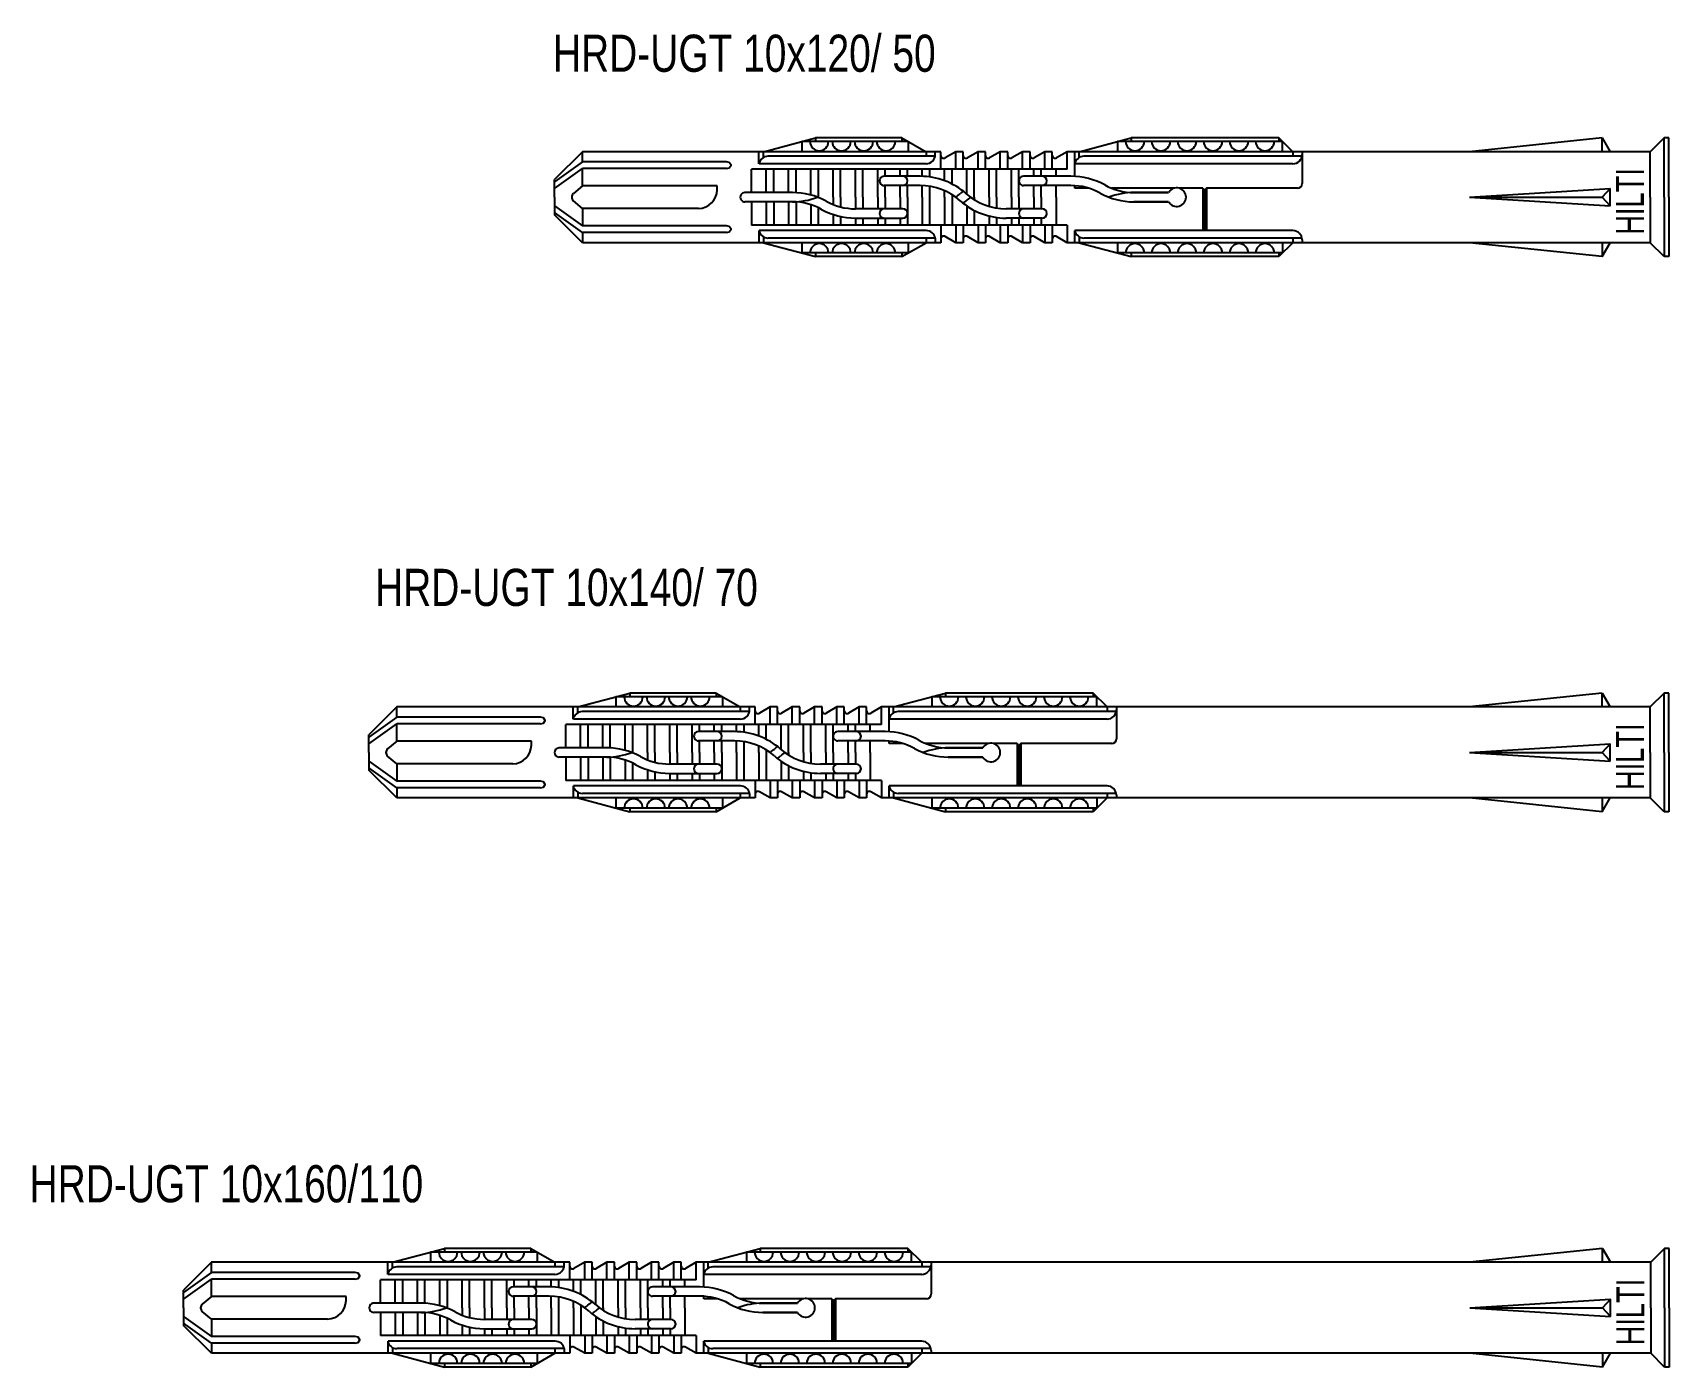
# Model space of a CAD drawing. Header units: millimetres. Extents: x 296 to 4896, y 152 to 3333.
# Drawn here: x 4115.9 to 4292.1, y 2772.6 to 2916.3 of the extents above; entities that cross this region are included whole.
import ezdxf

# ---------------------------------------------------------------- set-up
doc = ezdxf.new("R2010")
doc.units = ezdxf.units.MM
doc.layers.add('2', color=3, linetype='Continuous')
doc.layers.add('3', color=4, linetype='Continuous')
doc.styles.get("Standard").update_dxf_attribs({"font": 'arial.ttf'})

# ---------------------------------------------------------------- blocks, each defined once
blk = doc.blocks.new('HRD-UGT 10x120-50')
at = {"layer": '2'}
for p, q in [((-97.5, 4.9), (-91.9, 6.4)), ((-93.39, 6), (-93.39, 4.9)), ((-93.39, 6), (-93.39, 4.9)), ((-81.91, 6), (-93.39, 6)), ((-91.9, 6.4), (-91.9, 6)), ((-82.6, 6.4), (-91.9, 6.4)), ((-82.6, 6.4), (-80, 4.9)), ((-82.6, 6.4), (-82.6, 6)), ((-81.91, 6), (-81.91, 4.9)), ((-63.5, 4.9), (-57.9, 6.4)), ((-59.39, 6), (-59.39, 4.9)), ((-41.6, 6), (-59.39, 6)), ((-57.9, 6.4), (-57.9, 6)), ((-42, 6.4), (-57.9, 6.4)), ((-40.5, 4.9), (-42, 6.4)), ((-42, 6.4), (-42, 6)), ((-41.6, 4.9), (-41.6, 6)), ((-0.5, 6.4), (-2, 4.9)), ((-0.5, 0), (-0.5, 6.4)), ((0, 6.4), (-0.5, 6.4)), ((0, 0), (0, 6.4)), ((0, 0), (0, 6.4)), ((-117, 4.9), (-120, 1.9)), ((-117, 3.8), (-120, 1.65)), ((-117, 3.8), (-117, 4.9)), ((-78.4, 4.9), (-117, 4.9)), ((-101.5, 3.8), (-117, 3.8)), ((-98, 3.6), (-98, 4.9)), ((-80, 3.6), (-97.98, 3.6)), ((-97.5, 4.27), (-97.5, 4.9)), ((-79.02, 4.4), (-97, 4.4)), ((-80, 4.9), (-80, 4.4)), ((-79, 4.6), (-79, 4.9)), ((-78.4, 3), (-78.4, 4.9)), ((-76.8, 4.9), (-77.95, 4.24)), ((-76.8, 3), (-76.8, 4.9)), ((-76, 4.9), (-76.8, 4.9)), ((-76, 3), (-76, 4.9)), ((-74.4, 4.9), (-75.55, 4.24)), ((-73.6, 4.9), (-74.4, 4.9)), ((-74.4, 3), (-74.4, 4.9)), ((-73.6, 3), (-73.6, 4.9)), ((-72, 4.9), (-73.15, 4.24)), ((-72, 3), (-72, 4.9)), ((-71.2, 4.9), (-72, 4.9)), ((-71.2, 3), (-71.2, 4.9)), ((-69.6, 4.9), (-70.75, 4.24)), ((-68.8, 4.9), (-69.6, 4.9)), ((-69.6, 3), (-69.6, 4.9)), ((-68.8, 3), (-68.8, 4.9)), ((-67.2, 4.9), (-68.35, 4.24)), ((-67.2, 3), (-67.2, 4.9)), ((-66.4, 4.9), (-67.2, 4.9)), ((-66.4, 3), (-66.4, 4.9)), ((-64.8, 4.9), (-65.95, 4.24)), ((-64.8, 3), (-64.8, 4.9)), ((-2, 4.9), (-64.8, 4.9)), ((-64, 4.9), (-64, 2.24)), ((-40.5, 3.6), (-63.98, 3.6)), ((-63.5, 4.27), (-63.5, 4.9)), ((-39.52, 4.4), (-63, 4.4)), ((-40.5, 4.9), (-40.5, 4.4)), ((-39.5, 4.9), (-39.5, 1.47)), ((-2, 0), (-2, 4.9)), ((-120, 0.94), (-117, 3.09)), ((-120, 0), (-120, 1.9)), ((-117, 1.21), (-117, 3.09)), ((-101.5, 3.09), (-117, 3.09)), ((-98.8, 0.5), (-98.8, 3)), ((-64.8, 3), (-98.8, 3)), ((-97.2, 0.5), (-97.2, 3)), ((-96.4, 0.5), (-96.4, 3)), ((-94.8, 0.5), (-94.8, 3)), ((-94, 0.5), (-94, 3)), ((-92.4, 0.78), (-92.4, 3)), ((-91.6, 3), (-91.6, -0.04)), ((-90, 1.89), (-90, 3)), ((-90, 0.83), (-90, 1.89)), ((-89.2, 2.1), (-89.2, 3)), ((-89.2, 1.07), (-89.2, 2.1)), ((-87.6, 2.25), (-87.6, 3)), ((-87.6, 1.25), (-87.6, 2.25)), ((-86.8, 2.25), (-86.8, 3)), ((-86.8, 1.25), (-86.8, 2.25)), ((-85.2, 2.25), (-85.2, 3)), ((-85.2, 1.25), (-85.2, 2.25)), ((-80.63, 2.25), (-84.5, 2.25)), ((-84.4, 2.25), (-84.4, 3)), ((-82.8, 2.25), (-82.8, 3)), ((-82, 2.25), (-82, 3)), ((-80.4, 2.25), (-80.4, 3)), ((-79.6, 2.18), (-79.6, 3)), ((-78, 1.77), (-78, 3)), ((-77.2, 1.42), (-77.2, 3)), ((-75.6, 0.31), (-75.6, 3)), ((-74.8, 0), (-74.8, 3)), ((-73.2, 0), (-73.2, 3)), ((-72.4, 0), (-72.4, 3)), ((-70.8, 2.25), (-70.8, 3)), ((-70.8, 1.25), (-70.8, 2.62)), ((-70, 0), (-70, 3)), ((-64.39, 2.25), (-69.5, 2.25)), ((-68.4, 2.25), (-68.4, 3)), ((-67.6, 2.25), (-67.6, 3)), ((-66, 2.25), (-66, 3)), ((-66, 2.25), (-66, 3)), ((-117, 1.21), (-117.98, 0.38)), ((-102.5, 1.21), (-117, 1.21)), ((-102.5, 0.79), (-102.5, 1.21)), ((-94.39, 0.5), (-99.5, 0.5)), ((-94.39, 0.5), (-99.5, 0.5)), ((-92.4, 0.26), (-92.4, 0.78)), ((-90, 0), (-90, 0.83)), ((-89.2, 0), (-89.2, 1.07)), ((-87.6, 0), (-87.6, 1.25)), ((-86.8, 0), (-86.8, 1.25)), ((-85.2, 0), (-85.2, 1.25)), ((-80.63, 1.25), (-84.5, 1.25)), ((-84.4, 0), (-84.4, 1.25)), ((-82.8, 0), (-82.8, 1.25)), ((-82, 0), (-82, 1.25)), ((-80.4, 0), (-80.4, 1.25)), ((-79.6, -3), (-79.6, 1.17)), ((-78, 0), (-78, 0.69)), ((-77.2, 0.27), (-77.2, -3)), ((-70.8, 0), (-70.8, 1.25)), ((-64.39, 1.25), (-69.5, 1.25)), ((-68.4, 0), (-68.4, 1.25)), ((-67.6, 0), (-67.6, 1.25)), ((-66, 0), (-66, 1.25)), ((-66, 0), (-66, 1.25)), ((-64, 1.24), (-64, 0.97)), ((-62.5, 0.97), (-63.98, 0.97)), ((-53.25, 0.97), (-60.04, 0.97)), ((-53.87, 0.5), (-57.61, 0.5)), ((-57.61, 0.5), (-53.87, 0.5)), ((-50.2, 0.97), (-52.75, 0.97)), ((-50.2, 0.97), (-50.2, -3.6)), ((-50.2, 0.97), (-50, 0.77)), ((-49.8, 0.97), (-50, 0.77)), ((-50, 0.77), (-50, -3.6)), ((-40, 0.97), (-49.8, 0.97)), ((-49.8, 0.97), (-49.8, -3.6)), ((-120, 0), (-120, -1.9)), ((-120, -0.94), (-117, -3.09)), ((-117, -3.8), (-120, -1.65)), ((-117, -1.21), (-117.98, -0.38)), ((-104.5, -1.21), (-117, -1.21)), ((-117, -1.21), (-117, -3.09)), ((-94.39, -0.5), (-99.5, -0.5)), ((-94.39, -0.5), (-99.5, -0.5)), ((-98.8, -0.5), (-98.8, -3)), ((-97.2, -0.5), (-97.2, -3)), ((-96.4, -0.5), (-96.4, -3)), ((-94.8, -0.5), (-94.8, -3)), ((-94, -0.5), (-94, -3)), ((-92.4, -0.81), (-92.4, -3)), ((-91.6, -1.13), (-91.6, -3)), ((-90, 0), (-90, -0.8)), ((-89.2, 0), (-89.2, -1.05)), ((-82.5, -1.25), (-87.61, -1.25)), ((-87.6, 0), (-87.6, -1.25)), ((-86.8, 0), (-86.8, -1.25)), ((-85.2, 0), (-85.2, -1.25)), ((-84.4, 0), (-84.4, -1.25)), ((-82.8, 0), (-82.8, -1.25)), ((-82, 0), (-82, -3)), ((-80.4, 0), (-80.4, -3)), ((-78, 0), (-78, -3)), ((-75.6, -0.94), (-75.6, -3)), ((-74.8, 0), (-74.8, -0.27)), ((-74.8, -1.42), (-74.8, -3)), ((-73.2, 0), (-73.2, -1)), ((-72.4, 0), (-72.4, -1.17)), ((-67.5, -1.25), (-71.37, -1.25)), ((-70.8, 0), (-70.8, -1.25)), ((-70, 0), (-70, -1.25)), ((-68.4, 0), (-68.4, -1.25)), ((-67.6, 0), (-67.6, -1.25)), ((-66, 0), (-66, -3)), ((-66, 0), (-66, -1.25)), ((-57.61, -0.5), (-53.87, -0.5)), ((-53.87, -0.5), (-57.61, -0.5)), ((-2, 0), (-2, -4.9)), ((-0.5, 0), (-0.5, -6.4)), ((0, 0), (0, -6.4)), ((0, 0), (0, -6.4)), ((-117, -4.9), (-120, -1.9)), ((-101.5, -3.09), (-117, -3.09)), ((-64.8, -3), (-98.8, -3)), ((-90, -1.86), (-90, -3)), ((-89.2, -2.08), (-89.2, -3)), ((-87.61, -2.25), (-82.5, -2.25)), ((-87.6, -2.25), (-87.6, -3)), ((-86.8, -2.25), (-86.8, -3)), ((-85.2, -2.25), (-85.2, -3)), ((-84.4, -2.25), (-84.4, -3)), ((-82.8, -2.25), (-82.8, -3)), ((-78.4, -3), (-78.4, -4.9)), ((-76.8, -3), (-76.8, -4.9)), ((-76, -3), (-76, -4.9)), ((-74.4, -3), (-74.4, -4.9)), ((-73.6, -3), (-73.6, -4.9)), ((-73.2, -2.03), (-73.2, -3)), ((-72.4, -2.18), (-72.4, -3)), ((-72, -3), (-72, -4.9)), ((-67.5, -2.25), (-71.37, -2.25)), ((-71.2, -3), (-71.2, -4.9)), ((-70.8, -2.25), (-70.8, -3)), ((-70, -2.25), (-70, -3)), ((-69.6, -3), (-69.6, -4.9)), ((-68.8, -3), (-68.8, -4.9)), ((-68.4, -2.25), (-68.4, -3)), ((-67.6, -2.25), (-67.6, -3)), ((-67.2, -3), (-67.2, -4.9)), ((-66.4, -3), (-66.4, -4.9)), ((-66, -2.25), (-66, -3)), ((-64.8, -3), (-64.8, -4.9)), ((-101.5, -3.8), (-117, -3.8)), ((-117, -3.8), (-117, -4.9)), ((-78.4, -4.9), (-117, -4.9)), ((-98, -3.6), (-98, -4.9)), ((-79.98, -3.6), (-97.98, -3.6)), ((-97.5, -4.27), (-97.5, -4.9)), ((-97.5, -4.9), (-91.9, -6.4)), ((-79, -4.4), (-97, -4.4)), ((-93.39, -4.9), (-93.39, -6)), ((-93.39, -4.9), (-93.39, -6)), ((-82.6, -6.4), (-80, -4.9)), ((-81.91, -4.9), (-81.91, -6)), ((-80, -4.4), (-80, -4.9)), ((-79, -4.4), (-79, -4.9)), ((-76.8, -4.9), (-77.95, -4.24)), ((-76, -4.9), (-76.8, -4.9)), ((-74.4, -4.9), (-75.55, -4.24)), ((-73.6, -4.9), (-74.4, -4.9)), ((-72, -4.9), (-73.15, -4.24)), ((-71.2, -4.9), (-72, -4.9)), ((-69.6, -4.9), (-70.75, -4.24)), ((-68.8, -4.9), (-69.6, -4.9)), ((-67.2, -4.9), (-68.35, -4.24)), ((-66.4, -4.9), (-67.2, -4.9)), ((-64.8, -4.9), (-65.95, -4.24)), ((-2, -4.9), (-64.8, -4.9)), ((-64, -3.6), (-64, -4.9)), ((-40.5, -3.6), (-63.98, -3.6)), ((-63.5, -4.27), (-63.5, -4.9)), ((-63.5, -4.9), (-57.9, -6.4)), ((-39.52, -4.4), (-63, -4.4)), ((-59.39, -4.9), (-59.39, -6)), ((-40.5, -4.9), (-42, -6.4)), ((-41.6, -4.9), (-41.6, -6)), ((-40.5, -4.4), (-40.5, -4.9)), ((-39.5, -4.6), (-39.5, -4.9)), ((-0.5, -6.4), (-2, -4.9)), ((-81.91, -6), (-93.39, -6)), ((-91.9, -6), (-91.9, -6.4)), ((-82.6, -6.4), (-91.9, -6.4)), ((-82.6, -6), (-82.6, -6.4)), ((-41.6, -6), (-59.39, -6)), ((-57.9, -6), (-57.9, -6.4)), ((-42, -6.4), (-57.9, -6.4)), ((-42, -6), (-42, -6.4)), ((0, -6.4), (-0.5, -6.4))]:
    blk.add_line(p, q, dxfattribs=at)
for points in [[(-101.5, 3.09), (-101.21, 3.16), (-101, 3.45), (-101.21, 3.74), (-101.5, 3.8)], [(-101.5, -3.8), (-101.21, -3.74), (-101, -3.45), (-101.21, -3.16), (-101.5, -3.09)]]:
    blk.add_lwpolyline(points, dxfattribs=at)
for centre, radius, start, end in [((-91.5, 6), 1, 180, 0), ((-89.1, 6), 1, 180, 0), ((-86.7, 6), 1, 180, 0), ((-84.3, 6), 1, 180, 0), ((-57.5, 6), 1, 180, 0), ((-57.5, 6), 1, 180, 0), ((-54.7, 6), 1, 180, 0), ((-51.9, 6), 1, 180, 0), ((-49.1, 6), 1, 180, 0), ((-46.3, 6), 1, 180, 0), ((-43.5, 6), 1, 180, 0), ((-97.02, 3.4), 1, 90, 168.463), ((-80, 4.6), 1, 270, 0), ((-78.1, 4.5), 0.3, 180, 300), ((-75.7, 4.5), 0.3, 180, 300), ((-73.3, 4.5), 0.3, 180, 300), ((-70.9, 4.5), 0.3, 180, 300), ((-68.5, 4.5), 0.3, 180, 300), ((-66.1, 4.5), 0.3, 180, 300), ((-63, 3.4), 1, 90, 168.463), ((-40.5, 4.6), 1, 270, 0), ((-84.5, 1.75), 0.5, 90, 270.0116), ((-82.5, 1.75), 0.5, 270.0013, 90), ((-80.63, -5.25), 7.5, 48.5904, 90), ((-69.5, 1.75), 0.5, 90, 270.0025), ((-67.5, 1.75), 0.5, 270, 90), ((-64.39, -5.25), 7.5, 61.0463, 90), ((-117.66, 0), 0.5, 130.2691, 229.7309), ((-104.5, 0.79), 2, 270, 0), ((-99.5, 0), 0.5, 90, 270.0025), ((-99.5, 0), 0.5, 89.9975, 270), ((-94.39, -7), 7.5, 61.0463, 90), ((-80.63, -5.25), 6.5, 48.5904, 90), ((-80.63, 5.25), 6.5, 306.1289, 311.4096), ((-71.37, -5.25), 7.5, 128.1223, 131.4096), ((-71.37, 5.25), 6.5, 228.5904, 270), ((-64.39, -5.25), 6.5, 61.0463, 90), ((-57.61, 7), 7.5, 241.0463, 270), ((-57.61, 7), 6.5, 241.0463, 269.9987), ((-57.61, -7), 7.5, 90, 111.0361), ((-53, 0), 1, 210, 150.0003), ((-53, 0), 1, 209.9997, 150), ((-40, 1.47), 0.5, 270, 0), ((-94.39, 7), 7.5, 270, 291.0395), ((-94.39, -7), 6.5, 61.0463, 90), ((-87.61, 5.25), 7.5, 241.0463, 270), ((-87.61, 5.25), 6.5, 241.0463, 269.9987), ((-84.5, -1.75), 0.5, 89.9884, 270), ((-82.5, -1.75), 0.5, 270, 89.9987), ((-71.37, 5.25), 7.5, 228.5904, 270), ((-80.63, 5.25), 7.5, 308.1223, 311.4096), ((-71.37, -5.25), 6.5, 126.1289, 131.4096), ((-69.5, -1.75), 0.5, 89.9975, 270), ((-67.5, -1.75), 0.5, 270, 90), ((-97.02, -3.4), 1, 191.537, 270), ((-91.5, -6), 1, 0, 180), ((-89.1, -6), 1, 0, 180), ((-86.7, -6), 1, 0, 180), ((-84.3, -6), 1, 0, 180), ((-79.98, -4.6), 1, 11.537, 90), ((-78.1, -4.5), 0.3, 60, 180), ((-75.7, -4.5), 0.3, 60, 180), ((-73.3, -4.5), 0.3, 60, 180), ((-70.9, -4.5), 0.3, 60, 180), ((-68.5, -4.5), 0.3, 60, 180), ((-66.1, -4.5), 0.3, 60, 180), ((-63, -3.4), 1, 191.537, 270), ((-57.5, -6), 1, 0, 180), ((-57.5, -6), 1, 0, 180), ((-54.7, -6), 1, 0, 180), ((-51.9, -6), 1, 0, 180), ((-49.1, -6), 1, 0, 180), ((-46.3, -6), 1, 0, 180), ((-43.5, -6), 1, 0, 180), ((-40.5, -4.6), 1, 0, 90)]:
    blk.add_arc(centre, radius, start, end, dxfattribs=at)
at = {"layer": '3', "color": 3}
for p, q in [((-7.2, 6.4), (-21.47, 4.9)), ((-7.2, 4.9), (-7.2, 6.4)), ((-7.2, 6.4), (-6.33, 4.9)), ((-21.47, 0), (-6.33, 0.92)), ((-6.33, 0.92), (-7.2, 0)), ((-6.33, -0.92), (-6.33, 0.92)), ((-21.47, 0), (-7.2, 0)), ((-21.47, 0), (-6.33, -0.92)), ((-6.33, -0.92), (-7.2, 0)), ((-7.2, -6.4), (-21.47, -4.9)), ((-7.2, -4.9), (-7.2, -6.4)), ((-7.2, -6.4), (-6.33, -4.9))]:
    blk.add_line(p, q, dxfattribs=at)
at = {"color": 1, "width": 0.7}
blk.add_text('HILTI', height=3, rotation=90, dxfattribs=at).set_placement((-2.69, -4.04))
blk = doc.blocks.new('HRD-UGT 10x140-70')
at = {"layer": '2'}
for q in [(0, 6.4), (0, 6.4), (0, -6.4), (0, -6.4)]:
    blk.add_line((0, 0), q, dxfattribs=at)
at = {"layer": '3', "color": 3}
for p, q in [((-117.5, 4.9), (-111.9, 6.4)), ((-101.91, 6), (-113.39, 6)), ((-113.39, 6), (-113.39, 4.9)), ((-113.39, 6), (-113.39, 4.9)), ((-102.6, 6.4), (-111.9, 6.4)), ((-111.9, 6.4), (-111.9, 6)), ((-102.6, 6.4), (-102.6, 6)), ((-102.6, 6.4), (-100, 4.9)), ((-101.91, 6), (-101.91, 4.9)), ((-83.5, 4.9), (-77.9, 6.4)), ((-61.6, 6), (-79.39, 6)), ((-79.39, 6), (-79.39, 4.9)), ((-62, 6.4), (-77.9, 6.4)), ((-77.9, 6.4), (-77.9, 6)), ((-62, 6.4), (-62, 6)), ((-60.5, 4.9), (-62, 6.4)), ((-61.6, 4.9), (-61.6, 6)), ((-7.2, 6.4), (-21.47, 4.9)), ((-7.2, 4.9), (-7.2, 6.4)), ((-7.2, 6.4), (-6.33, 4.9)), ((-0.5, 6.4), (-2, 4.9)), ((0, 6.4), (-0.5, 6.4)), ((-0.5, 0), (-0.5, 6.4)), ((0, 0), (0, 6.4)), ((-137, 4.9), (-140, 1.9)), ((-137, 3.8), (-140, 1.65)), ((-98.4, 4.9), (-137, 4.9)), ((-137, 3.8), (-137, 4.9)), ((-121.5, 3.8), (-137, 3.8)), ((-118, 3.6), (-118, 4.9)), ((-100, 3.6), (-117.98, 3.6)), ((-117.5, 4.27), (-117.5, 4.9)), ((-99.02, 4.4), (-117, 4.4)), ((-100, 4.9), (-100, 4.4)), ((-99, 4.6), (-99, 4.9)), ((-98.4, 3), (-98.4, 4.9)), ((-96.8, 4.9), (-97.95, 4.24)), ((-96, 4.9), (-96.8, 4.9)), ((-96.8, 3), (-96.8, 4.9)), ((-96, 3), (-96, 4.9)), ((-94.4, 4.9), (-95.55, 4.24)), ((-94.4, 3), (-94.4, 4.9)), ((-93.6, 4.9), (-94.4, 4.9)), ((-93.6, 3), (-93.6, 4.9)), ((-92, 4.9), (-93.15, 4.24)), ((-91.2, 4.9), (-92, 4.9)), ((-92, 3), (-92, 4.9)), ((-91.2, 3), (-91.2, 4.9)), ((-89.6, 4.9), (-90.75, 4.24)), ((-89.6, 3), (-89.6, 4.9)), ((-88.8, 4.9), (-89.6, 4.9)), ((-88.8, 3), (-88.8, 4.9)), ((-87.2, 4.9), (-88.35, 4.24)), ((-86.4, 4.9), (-87.2, 4.9)), ((-87.2, 3), (-87.2, 4.9)), ((-86.4, 3), (-86.4, 4.9)), ((-84.8, 4.9), (-85.95, 4.24)), ((-2, 4.9), (-84.8, 4.9)), ((-84.8, 3), (-84.8, 4.9)), ((-84, 4.9), (-84, 2.24)), ((-60.5, 3.6), (-83.98, 3.6)), ((-83.5, 4.27), (-83.5, 4.9)), ((-59.52, 4.4), (-83, 4.4)), ((-60.5, 4.9), (-60.5, 4.4)), ((-59.5, 4.9), (-59.5, 1.47)), ((-2, 0), (-2, 4.9)), ((-140, 0.94), (-137, 3.09)), ((-140, 0), (-140, 1.9)), ((-121.5, 3.09), (-137, 3.09)), ((-137, 1.21), (-137, 3.09)), ((-84.8, 3), (-118.8, 3)), ((-118.8, 0.5), (-118.8, 3)), ((-117.2, 0.5), (-117.2, 3)), ((-116.4, 0.5), (-116.4, 3)), ((-114.8, 0.5), (-114.8, 3)), ((-114, 0.5), (-114, 3)), ((-112.4, 0.78), (-112.4, 3)), ((-111.6, 3), (-111.6, -0.04)), ((-110, 1.89), (-110, 3)), ((-110, 0.83), (-110, 1.89)), ((-109.2, 2.1), (-109.2, 3)), ((-109.2, 1.07), (-109.2, 2.1)), ((-107.6, 2.25), (-107.6, 3)), ((-107.6, 1.25), (-107.6, 2.25)), ((-106.8, 2.25), (-106.8, 3)), ((-106.8, 1.25), (-106.8, 2.25)), ((-105.2, 2.25), (-105.2, 3)), ((-105.2, 1.25), (-105.2, 2.25)), ((-100.63, 2.25), (-104.5, 2.25)), ((-104.4, 2.25), (-104.4, 3)), ((-102.8, 2.25), (-102.8, 3)), ((-102, 2.25), (-102, 3)), ((-100.4, 2.25), (-100.4, 3)), ((-99.6, 2.18), (-99.6, 3)), ((-98, 1.77), (-98, 3)), ((-97.2, 1.42), (-97.2, 3)), ((-95.6, 0.31), (-95.6, 3)), ((-94.8, 0), (-94.8, 3)), ((-93.2, 0), (-93.2, 3)), ((-92.4, 0), (-92.4, 3)), ((-90.8, 2.25), (-90.8, 3)), ((-90.8, 1.25), (-90.8, 2.62)), ((-90, 0), (-90, 3)), ((-84.39, 2.25), (-89.5, 2.25)), ((-88.4, 2.25), (-88.4, 3)), ((-87.6, 2.25), (-87.6, 3)), ((-86, 2.25), (-86, 3)), ((-86, 2.25), (-86, 3)), ((-137, 1.21), (-137.98, 0.38)), ((-122.5, 1.21), (-137, 1.21)), ((-122.5, 0.79), (-122.5, 1.21)), ((-114.39, 0.5), (-119.5, 0.5)), ((-114.39, 0.5), (-119.5, 0.5)), ((-112.4, 0.26), (-112.4, 0.78)), ((-110, 0), (-110, 0.83)), ((-109.2, 0), (-109.2, 1.07)), ((-107.6, 0), (-107.6, 1.25)), ((-106.8, 0), (-106.8, 1.25)), ((-105.2, 0), (-105.2, 1.25)), ((-100.63, 1.25), (-104.5, 1.25)), ((-104.4, 0), (-104.4, 1.25)), ((-102.8, 0), (-102.8, 1.25)), ((-102, 0), (-102, 1.25)), ((-100.4, 0), (-100.4, 1.25)), ((-99.6, -3), (-99.6, 1.17)), ((-98, 0), (-98, 0.69)), ((-97.2, 0.27), (-97.2, -3)), ((-90.8, 0), (-90.8, 1.25)), ((-84.39, 1.25), (-89.5, 1.25)), ((-88.4, 0), (-88.4, 1.25)), ((-87.6, 0), (-87.6, 1.25)), ((-86, 0), (-86, 1.25)), ((-86, 0), (-86, 1.25)), ((-84, 1.24), (-84, 0.97)), ((-82.5, 0.97), (-83.98, 0.97)), ((-73.25, 0.97), (-80.04, 0.97)), ((-77.61, 0.5), (-73.87, 0.5)), ((-73.87, 0.5), (-77.61, 0.5)), ((-70.2, 0.97), (-72.75, 0.97)), ((-70.2, 0.97), (-70, 0.77)), ((-70.2, 0.97), (-70.2, -3.6)), ((-69.8, 0.97), (-70, 0.77)), ((-70, 0.77), (-70, -3.6)), ((-69.8, 0.97), (-69.8, -3.6)), ((-60, 0.97), (-69.8, 0.97)), ((-21.47, 0), (-6.33, 0.92)), ((-6.33, 0.92), (-7.2, 0)), ((-6.33, -0.92), (-6.33, 0.92)), ((-140, 0), (-140, -1.9)), ((-140, -0.94), (-137, -3.09)), ((-137, -3.8), (-140, -1.65)), ((-137, -1.21), (-137.98, -0.38)), ((-137, -1.21), (-137, -3.09)), ((-124.5, -1.21), (-137, -1.21)), ((-114.39, -0.5), (-119.5, -0.5)), ((-114.39, -0.5), (-119.5, -0.5)), ((-118.8, -0.5), (-118.8, -3)), ((-117.2, -0.5), (-117.2, -3)), ((-116.4, -0.5), (-116.4, -3)), ((-114.8, -0.5), (-114.8, -3)), ((-114, -0.5), (-114, -3)), ((-112.4, -0.81), (-112.4, -3)), ((-111.6, -1.13), (-111.6, -3)), ((-110, 0), (-110, -0.8)), ((-109.2, 0), (-109.2, -1.05)), ((-102.5, -1.25), (-107.61, -1.25)), ((-107.6, 0), (-107.6, -1.25)), ((-106.8, 0), (-106.8, -1.25)), ((-105.2, 0), (-105.2, -1.25)), ((-104.4, 0), (-104.4, -1.25)), ((-102.8, 0), (-102.8, -1.25)), ((-102, 0), (-102, -3)), ((-100.4, 0), (-100.4, -3)), ((-98, 0), (-98, -3)), ((-95.6, -0.94), (-95.6, -3)), ((-94.8, 0), (-94.8, -0.27)), ((-94.8, -1.42), (-94.8, -3)), ((-93.2, 0), (-93.2, -1)), ((-92.4, 0), (-92.4, -1.17)), ((-87.5, -1.25), (-91.37, -1.25)), ((-90.8, 0), (-90.8, -1.25)), ((-90, 0), (-90, -1.25)), ((-88.4, 0), (-88.4, -1.25)), ((-87.6, 0), (-87.6, -1.25)), ((-86, 0), (-86, -1.25)), ((-86, 0), (-86, -3)), ((-73.87, -0.5), (-77.61, -0.5)), ((-77.61, -0.5), (-73.87, -0.5)), ((-21.47, 0), (-7.2, 0)), ((-21.47, 0), (-6.33, -0.92)), ((-6.33, -0.92), (-7.2, 0)), ((-2, 0), (-2, -4.9)), ((-0.5, 0), (-0.5, -6.4)), ((0, 0), (0, -6.4)), ((-137, -4.9), (-140, -1.9)), ((-121.5, -3.09), (-137, -3.09)), ((-84.8, -3), (-118.8, -3)), ((-110, -1.86), (-110, -3)), ((-109.2, -2.08), (-109.2, -3)), ((-107.61, -2.25), (-102.5, -2.25)), ((-107.6, -2.25), (-107.6, -3)), ((-106.8, -2.25), (-106.8, -3)), ((-105.2, -2.25), (-105.2, -3)), ((-104.4, -2.25), (-104.4, -3)), ((-102.8, -2.25), (-102.8, -3)), ((-98.4, -3), (-98.4, -4.9)), ((-96.8, -3), (-96.8, -4.9)), ((-96, -3), (-96, -4.9)), ((-94.4, -3), (-94.4, -4.9)), ((-93.6, -3), (-93.6, -4.9)), ((-93.2, -2.03), (-93.2, -3)), ((-92.4, -2.18), (-92.4, -3)), ((-92, -3), (-92, -4.9)), ((-87.5, -2.25), (-91.37, -2.25)), ((-91.2, -3), (-91.2, -4.9)), ((-90.8, -2.25), (-90.8, -3)), ((-90, -2.25), (-90, -3)), ((-89.6, -3), (-89.6, -4.9)), ((-88.8, -3), (-88.8, -4.9)), ((-88.4, -2.25), (-88.4, -3)), ((-87.6, -2.25), (-87.6, -3)), ((-87.2, -3), (-87.2, -4.9)), ((-86.4, -3), (-86.4, -4.9)), ((-86, -2.25), (-86, -3)), ((-84.8, -3), (-84.8, -4.9)), ((-137, -3.8), (-137, -4.9)), ((-121.5, -3.8), (-137, -3.8)), ((-98.4, -4.9), (-137, -4.9)), ((-118, -3.6), (-118, -4.9)), ((-99.98, -3.6), (-117.98, -3.6)), ((-117.5, -4.27), (-117.5, -4.9)), ((-117.5, -4.9), (-111.9, -6.4)), ((-99, -4.4), (-117, -4.4)), ((-113.39, -4.9), (-113.39, -6)), ((-113.39, -4.9), (-113.39, -6)), ((-102.6, -6.4), (-100, -4.9)), ((-101.91, -4.9), (-101.91, -6)), ((-100, -4.4), (-100, -4.9)), ((-99, -4.4), (-99, -4.9)), ((-96.8, -4.9), (-97.95, -4.24)), ((-96, -4.9), (-96.8, -4.9)), ((-94.4, -4.9), (-95.55, -4.24)), ((-93.6, -4.9), (-94.4, -4.9)), ((-92, -4.9), (-93.15, -4.24)), ((-91.2, -4.9), (-92, -4.9)), ((-89.6, -4.9), (-90.75, -4.24)), ((-88.8, -4.9), (-89.6, -4.9)), ((-87.2, -4.9), (-88.35, -4.24)), ((-86.4, -4.9), (-87.2, -4.9)), ((-84.8, -4.9), (-85.95, -4.24)), ((-2, -4.9), (-84.8, -4.9)), ((-84, -3.6), (-84, -4.9)), ((-60.5, -3.6), (-83.98, -3.6)), ((-83.5, -4.27), (-83.5, -4.9)), ((-83.5, -4.9), (-77.9, -6.4)), ((-59.52, -4.4), (-83, -4.4)), ((-79.39, -4.9), (-79.39, -6)), ((-60.5, -4.9), (-62, -6.4)), ((-61.6, -4.9), (-61.6, -6)), ((-60.5, -4.4), (-60.5, -4.9)), ((-59.5, -4.6), (-59.5, -4.9)), ((-7.2, -6.4), (-21.47, -4.9)), ((-7.2, -4.9), (-7.2, -6.4)), ((-7.2, -6.4), (-6.33, -4.9)), ((-0.5, -6.4), (-2, -4.9)), ((-101.91, -6), (-113.39, -6)), ((-111.9, -6), (-111.9, -6.4)), ((-102.6, -6.4), (-111.9, -6.4)), ((-102.6, -6), (-102.6, -6.4)), ((-61.6, -6), (-79.39, -6)), ((-77.9, -6), (-77.9, -6.4)), ((-62, -6.4), (-77.9, -6.4)), ((-62, -6), (-62, -6.4)), ((0, -6.4), (-0.5, -6.4))]:
    blk.add_line(p, q, dxfattribs=at)
for points in [[(-121.5, 3.09), (-121.21, 3.16), (-121, 3.45), (-121.21, 3.74), (-121.5, 3.8)], [(-121.5, -3.8), (-121.21, -3.74), (-121, -3.45), (-121.21, -3.16), (-121.5, -3.09)]]:
    blk.add_lwpolyline(points, dxfattribs=at)
for centre, radius, start, end in [((-111.5, 6), 1, 180, 0), ((-109.1, 6), 1, 180, 0), ((-106.7, 6), 1, 180, 0), ((-104.3, 6), 1, 180, 0), ((-77.5, 6), 1, 180, 0), ((-77.5, 6), 1, 180, 0), ((-74.7, 6), 1, 180, 0), ((-71.9, 6), 1, 180, 0), ((-69.1, 6), 1, 180, 0), ((-66.3, 6), 1, 180, 0), ((-63.5, 6), 1, 180, 0), ((-117.02, 3.4), 1, 90, 168.463), ((-100, 4.6), 1, 270, 0), ((-98.1, 4.5), 0.3, 180, 300), ((-95.7, 4.5), 0.3, 180, 300), ((-93.3, 4.5), 0.3, 180, 300), ((-90.9, 4.5), 0.3, 180, 300), ((-88.5, 4.5), 0.3, 180, 300), ((-86.1, 4.5), 0.3, 180, 300), ((-83, 3.4), 1, 90, 168.463), ((-60.5, 4.6), 1, 270, 0), ((-104.5, 1.75), 0.5, 90, 270.0116), ((-102.5, 1.75), 0.5, 270.0013, 90), ((-100.63, -5.25), 7.5, 48.5904, 90), ((-89.5, 1.75), 0.5, 90, 270.0025), ((-87.5, 1.75), 0.5, 270, 90), ((-84.39, -5.25), 7.5, 61.0463, 90), ((-137.66, 0), 0.5, 130.2691, 229.7309), ((-124.5, 0.79), 2, 270, 0), ((-119.5, 0), 0.5, 89.9975, 270), ((-119.5, 0), 0.5, 90, 270.0025), ((-114.39, -7), 7.5, 61.0463, 90), ((-100.63, -5.25), 6.5, 48.5904, 90), ((-100.63, 5.25), 6.5, 306.1289, 311.4096), ((-91.37, -5.25), 7.5, 128.1223, 131.4096), ((-91.37, 5.25), 6.5, 228.5904, 270), ((-84.39, -5.25), 6.5, 61.0463, 90), ((-77.61, 7), 7.5, 241.0463, 270), ((-77.61, 7), 6.5, 241.0463, 269.9987), ((-77.61, -7), 7.5, 90, 111.0361), ((-73, 0), 1, 209.9997, 150), ((-73, 0), 1, 210, 150.0003), ((-60, 1.47), 0.5, 270, 0), ((-114.39, 7), 7.5, 270, 291.0395), ((-114.39, -7), 6.5, 61.0463, 90), ((-107.61, 5.25), 7.5, 241.0463, 270), ((-107.61, 5.25), 6.5, 241.0463, 269.9987), ((-104.5, -1.75), 0.5, 89.9884, 270), ((-102.5, -1.75), 0.5, 270, 89.9987), ((-91.37, 5.25), 7.5, 228.5904, 270), ((-100.63, 5.25), 7.5, 308.1223, 311.4096), ((-91.37, -5.25), 6.5, 126.1289, 131.4096), ((-89.5, -1.75), 0.5, 89.9975, 270), ((-87.5, -1.75), 0.5, 270, 90), ((-117.02, -3.4), 1, 191.537, 270), ((-111.5, -6), 1, 0, 180), ((-109.1, -6), 1, 0, 180), ((-106.7, -6), 1, 0, 180), ((-104.3, -6), 1, 0, 180), ((-99.98, -4.6), 1, 11.537, 90), ((-98.1, -4.5), 0.3, 60, 180), ((-95.7, -4.5), 0.3, 60, 180), ((-93.3, -4.5), 0.3, 60, 180), ((-90.9, -4.5), 0.3, 60, 180), ((-88.5, -4.5), 0.3, 60, 180), ((-86.1, -4.5), 0.3, 60, 180), ((-83, -3.4), 1, 191.537, 270), ((-77.5, -6), 1, 0, 180), ((-77.5, -6), 1, 0, 180), ((-74.7, -6), 1, 0, 180), ((-71.9, -6), 1, 0, 180), ((-69.1, -6), 1, 0, 180), ((-66.3, -6), 1, 0, 180), ((-63.5, -6), 1, 0, 180), ((-60.5, -4.6), 1, 0, 90)]:
    blk.add_arc(centre, radius, start, end, dxfattribs=at)
at = {"color": 1, "width": 0.7}
blk.add_text('HILTI', height=3, rotation=90, dxfattribs=at).set_placement((-2.69, -4.04))
blk = doc.blocks.new('HRD-UGT 10x160-90')
at = {"layer": '3', "color": 3}
for p, q in [((-137.5, 4.9), (-131.9, 6.4)), ((-121.91, 6), (-133.39, 6)), ((-133.39, 6), (-133.39, 4.9)), ((-133.39, 6), (-133.39, 4.9)), ((-122.6, 6.4), (-131.9, 6.4)), ((-131.9, 6.4), (-131.9, 6)), ((-122.6, 6.4), (-122.6, 6)), ((-122.6, 6.4), (-120, 4.9)), ((-121.91, 6), (-121.91, 4.9)), ((-103.5, 4.9), (-97.9, 6.4)), ((-81.6, 6), (-99.39, 6)), ((-99.39, 6), (-99.39, 4.9)), ((-82, 6.4), (-97.9, 6.4)), ((-97.9, 6.4), (-97.9, 6)), ((-82, 6.4), (-82, 6)), ((-80.5, 4.9), (-82, 6.4)), ((-81.6, 4.9), (-81.6, 6)), ((-7.2, 6.4), (-21.47, 4.9)), ((-7.2, 4.9), (-7.2, 6.4)), ((-7.2, 6.4), (-6.33, 4.9)), ((-0.5, 6.4), (-2, 4.9)), ((0, 6.4), (-0.5, 6.4)), ((-0.5, 0), (-0.5, 6.4)), ((0, 0), (0, 6.4)), ((0, 0), (0, 6.4)), ((0, 0), (0, 6.4)), ((0, 0), (0, 6.4)), ((-157, 4.9), (-160, 1.9)), ((-157, 3.8), (-160, 1.65)), ((-118.4, 4.9), (-157, 4.9)), ((-157, 3.8), (-157, 4.9)), ((-141.5, 3.8), (-157, 3.8)), ((-138, 3.6), (-138, 4.9)), ((-120, 3.6), (-137.98, 3.6)), ((-137.5, 4.27), (-137.5, 4.9)), ((-119.02, 4.4), (-137, 4.4)), ((-120, 4.9), (-120, 4.4)), ((-119, 4.6), (-119, 4.9)), ((-118.4, 3), (-118.4, 4.9)), ((-116.8, 4.9), (-117.95, 4.24)), ((-116, 4.9), (-116.8, 4.9)), ((-116.8, 3), (-116.8, 4.9)), ((-116, 3), (-116, 4.9)), ((-114.4, 4.9), (-115.55, 4.24)), ((-114.4, 3), (-114.4, 4.9)), ((-113.6, 4.9), (-114.4, 4.9)), ((-113.6, 3), (-113.6, 4.9)), ((-112, 4.9), (-113.15, 4.24)), ((-111.2, 4.9), (-112, 4.9)), ((-112, 3), (-112, 4.9)), ((-111.2, 3), (-111.2, 4.9)), ((-109.6, 4.9), (-110.75, 4.24)), ((-109.6, 3), (-109.6, 4.9)), ((-108.8, 4.9), (-109.6, 4.9)), ((-108.8, 3), (-108.8, 4.9)), ((-107.2, 4.9), (-108.35, 4.24)), ((-106.4, 4.9), (-107.2, 4.9)), ((-107.2, 3), (-107.2, 4.9)), ((-106.4, 3), (-106.4, 4.9)), ((-104.8, 4.9), (-105.95, 4.24)), ((-2, 4.9), (-104.8, 4.9)), ((-104.8, 3), (-104.8, 4.9)), ((-104, 4.9), (-104, 2.24)), ((-80.5, 3.6), (-103.98, 3.6)), ((-103.5, 4.27), (-103.5, 4.9)), ((-79.52, 4.4), (-103, 4.4)), ((-80.5, 4.9), (-80.5, 4.4)), ((-79.5, 4.9), (-79.5, 1.47)), ((-2, 0), (-2, 4.9)), ((-160, 0.94), (-157, 3.09)), ((-160, 0), (-160, 1.9)), ((-141.5, 3.09), (-157, 3.09)), ((-157, 1.21), (-157, 3.09)), ((-104.8, 3), (-138.8, 3)), ((-138.8, 0.5), (-138.8, 3)), ((-137.2, 0.5), (-137.2, 3)), ((-136.4, 0.5), (-136.4, 3)), ((-134.8, 0.5), (-134.8, 3)), ((-134, 0.5), (-134, 3)), ((-132.4, 0.78), (-132.4, 3)), ((-131.6, 3), (-131.6, -0.04)), ((-130, 1.89), (-130, 3)), ((-130, 0.83), (-130, 1.89)), ((-129.2, 2.1), (-129.2, 3)), ((-129.2, 1.07), (-129.2, 2.1)), ((-127.6, 2.25), (-127.6, 3)), ((-127.6, 1.25), (-127.6, 2.25)), ((-126.8, 2.25), (-126.8, 3)), ((-126.8, 1.25), (-126.8, 2.25)), ((-125.2, 2.25), (-125.2, 3)), ((-125.2, 1.25), (-125.2, 2.25)), ((-120.63, 2.25), (-124.5, 2.25)), ((-124.4, 2.25), (-124.4, 3)), ((-122.8, 2.25), (-122.8, 3)), ((-122, 2.25), (-122, 3)), ((-120.4, 2.25), (-120.4, 3)), ((-119.6, 2.18), (-119.6, 3)), ((-118, 1.77), (-118, 3)), ((-117.2, 1.42), (-117.2, 3)), ((-115.6, 0.31), (-115.6, 3)), ((-114.8, 0), (-114.8, 3)), ((-113.2, 0), (-113.2, 3)), ((-112.4, 0), (-112.4, 3)), ((-110.8, 2.25), (-110.8, 3)), ((-110.8, 1.25), (-110.8, 2.62)), ((-110, 0), (-110, 3)), ((-104.39, 2.25), (-109.5, 2.25)), ((-108.4, 2.25), (-108.4, 3)), ((-107.6, 2.25), (-107.6, 3)), ((-106, 2.25), (-106, 3)), ((-106, 2.25), (-106, 3)), ((-157, 1.21), (-157.98, 0.38)), ((-142.5, 1.21), (-157, 1.21)), ((-142.5, 0.79), (-142.5, 1.21)), ((-134.39, 0.5), (-139.5, 0.5)), ((-134.39, 0.5), (-139.5, 0.5)), ((-132.4, 0.26), (-132.4, 0.78)), ((-130, 0), (-130, 0.83)), ((-129.2, 0), (-129.2, 1.07)), ((-127.6, 0), (-127.6, 1.25)), ((-126.8, 0), (-126.8, 1.25)), ((-125.2, 0), (-125.2, 1.25)), ((-120.63, 1.25), (-124.5, 1.25)), ((-124.4, 0), (-124.4, 1.25)), ((-122.8, 0), (-122.8, 1.25)), ((-122, 0), (-122, 1.25)), ((-120.4, 0), (-120.4, 1.25)), ((-119.6, -3), (-119.6, 1.17)), ((-118, 0), (-118, 0.69)), ((-117.2, 0.27), (-117.2, -3)), ((-110.8, 0), (-110.8, 1.25)), ((-104.39, 1.25), (-109.5, 1.25)), ((-108.4, 0), (-108.4, 1.25)), ((-107.6, 0), (-107.6, 1.25)), ((-106, 0), (-106, 1.25)), ((-106, 0), (-106, 1.25)), ((-104, 1.24), (-104, 0.97)), ((-102.5, 0.97), (-103.98, 0.97)), ((-93.25, 0.97), (-100.04, 0.97)), ((-97.61, 0.5), (-93.87, 0.5)), ((-93.87, 0.5), (-97.61, 0.5)), ((-90.2, 0.97), (-92.75, 0.97)), ((-90.2, 0.97), (-90, 0.77)), ((-90.2, 0.97), (-90.2, -3.6)), ((-89.8, 0.97), (-90, 0.77)), ((-90, 0.77), (-90, -3.6)), ((-89.8, 0.97), (-89.8, -3.6)), ((-80, 0.97), (-89.8, 0.97)), ((-21.47, 0), (-6.33, 0.92)), ((-6.33, 0.92), (-7.2, 0)), ((-6.33, -0.92), (-6.33, 0.92)), ((-160, 0), (-160, -1.9)), ((-160, -0.94), (-157, -3.09)), ((-157, -3.8), (-160, -1.65)), ((-157, -1.21), (-157.98, -0.38)), ((-157, -1.21), (-157, -3.09)), ((-144.5, -1.21), (-157, -1.21)), ((-134.39, -0.5), (-139.5, -0.5)), ((-134.39, -0.5), (-139.5, -0.5)), ((-138.8, -0.5), (-138.8, -3)), ((-137.2, -0.5), (-137.2, -3)), ((-136.4, -0.5), (-136.4, -3)), ((-134.8, -0.5), (-134.8, -3)), ((-134, -0.5), (-134, -3)), ((-132.4, -0.81), (-132.4, -3)), ((-131.6, -1.13), (-131.6, -3)), ((-130, 0), (-130, -0.8)), ((-129.2, 0), (-129.2, -1.05)), ((-122.5, -1.25), (-127.61, -1.25)), ((-127.6, 0), (-127.6, -1.25)), ((-126.8, 0), (-126.8, -1.25)), ((-125.2, 0), (-125.2, -1.25)), ((-124.4, 0), (-124.4, -1.25)), ((-122.8, 0), (-122.8, -1.25)), ((-122, 0), (-122, -3)), ((-120.4, 0), (-120.4, -3)), ((-118, 0), (-118, -3)), ((-115.6, -0.94), (-115.6, -3)), ((-114.8, 0), (-114.8, -0.27)), ((-114.8, -1.42), (-114.8, -3)), ((-113.2, 0), (-113.2, -1)), ((-112.4, 0), (-112.4, -1.17)), ((-107.5, -1.25), (-111.37, -1.25)), ((-110.8, 0), (-110.8, -1.25)), ((-110, 0), (-110, -1.25)), ((-108.4, 0), (-108.4, -1.25)), ((-107.6, 0), (-107.6, -1.25)), ((-106, 0), (-106, -1.25)), ((-106, 0), (-106, -3)), ((-93.87, -0.5), (-97.61, -0.5)), ((-97.61, -0.5), (-93.87, -0.5)), ((-21.47, 0), (-7.2, 0)), ((-21.47, 0), (-6.33, -0.92)), ((-6.33, -0.92), (-7.2, 0)), ((-2, 0), (-2, -4.9)), ((-0.5, 0), (-0.5, -6.4)), ((0, 0), (0, -6.4)), ((0, 0), (0, -6.4)), ((0, 0), (0, -6.4)), ((0, 0), (0, -6.4)), ((-157, -4.9), (-160, -1.9)), ((-141.5, -3.09), (-157, -3.09)), ((-104.8, -3), (-138.8, -3)), ((-130, -1.86), (-130, -3)), ((-129.2, -2.08), (-129.2, -3)), ((-127.61, -2.25), (-122.5, -2.25)), ((-127.6, -2.25), (-127.6, -3)), ((-126.8, -2.25), (-126.8, -3)), ((-125.2, -2.25), (-125.2, -3)), ((-124.4, -2.25), (-124.4, -3)), ((-122.8, -2.25), (-122.8, -3)), ((-118.4, -3), (-118.4, -4.9)), ((-116.8, -3), (-116.8, -4.9)), ((-116, -3), (-116, -4.9)), ((-114.4, -3), (-114.4, -4.9)), ((-113.6, -3), (-113.6, -4.9)), ((-113.2, -2.03), (-113.2, -3)), ((-112.4, -2.18), (-112.4, -3)), ((-112, -3), (-112, -4.9)), ((-107.5, -2.25), (-111.37, -2.25)), ((-111.2, -3), (-111.2, -4.9)), ((-110.8, -2.25), (-110.8, -3)), ((-110, -2.25), (-110, -3)), ((-109.6, -3), (-109.6, -4.9)), ((-108.8, -3), (-108.8, -4.9)), ((-108.4, -2.25), (-108.4, -3)), ((-107.6, -2.25), (-107.6, -3)), ((-107.2, -3), (-107.2, -4.9)), ((-106.4, -3), (-106.4, -4.9)), ((-106, -2.25), (-106, -3)), ((-104.8, -3), (-104.8, -4.9)), ((-157, -3.8), (-157, -4.9)), ((-141.5, -3.8), (-157, -3.8)), ((-118.4, -4.9), (-157, -4.9)), ((-138, -3.6), (-138, -4.9)), ((-119.98, -3.6), (-137.98, -3.6)), ((-137.5, -4.27), (-137.5, -4.9)), ((-137.5, -4.9), (-131.9, -6.4)), ((-119, -4.4), (-137, -4.4)), ((-133.39, -4.9), (-133.39, -6)), ((-133.39, -4.9), (-133.39, -6)), ((-122.6, -6.4), (-120, -4.9)), ((-121.91, -4.9), (-121.91, -6)), ((-120, -4.4), (-120, -4.9)), ((-119, -4.4), (-119, -4.9)), ((-116.8, -4.9), (-117.95, -4.24)), ((-116, -4.9), (-116.8, -4.9)), ((-114.4, -4.9), (-115.55, -4.24)), ((-113.6, -4.9), (-114.4, -4.9)), ((-112, -4.9), (-113.15, -4.24)), ((-111.2, -4.9), (-112, -4.9)), ((-109.6, -4.9), (-110.75, -4.24)), ((-108.8, -4.9), (-109.6, -4.9)), ((-107.2, -4.9), (-108.35, -4.24)), ((-106.4, -4.9), (-107.2, -4.9)), ((-104.8, -4.9), (-105.95, -4.24)), ((-2, -4.9), (-104.8, -4.9)), ((-104, -3.6), (-104, -4.9)), ((-80.5, -3.6), (-103.98, -3.6)), ((-103.5, -4.27), (-103.5, -4.9)), ((-103.5, -4.9), (-97.9, -6.4)), ((-79.52, -4.4), (-103, -4.4)), ((-99.39, -4.9), (-99.39, -6)), ((-80.5, -4.9), (-82, -6.4)), ((-81.6, -4.9), (-81.6, -6)), ((-80.5, -4.4), (-80.5, -4.9)), ((-79.5, -4.6), (-79.5, -4.9)), ((-7.2, -6.4), (-21.47, -4.9)), ((-7.2, -4.9), (-7.2, -6.4)), ((-7.2, -6.4), (-6.33, -4.9)), ((-0.5, -6.4), (-2, -4.9)), ((-121.91, -6), (-133.39, -6)), ((-131.9, -6), (-131.9, -6.4)), ((-122.6, -6.4), (-131.9, -6.4)), ((-122.6, -6), (-122.6, -6.4)), ((-81.6, -6), (-99.39, -6)), ((-97.9, -6), (-97.9, -6.4)), ((-82, -6.4), (-97.9, -6.4)), ((-82, -6), (-82, -6.4)), ((0, -6.4), (-0.5, -6.4))]:
    blk.add_line(p, q, dxfattribs=at)
for points in [[(-141.5, 3.09), (-141.21, 3.16), (-141, 3.45), (-141.21, 3.74), (-141.5, 3.8)], [(-141.5, -3.8), (-141.21, -3.74), (-141, -3.45), (-141.21, -3.16), (-141.5, -3.09)]]:
    blk.add_lwpolyline(points, dxfattribs=at)
for centre, radius, start, end in [((-131.5, 6), 1, 180, 0), ((-129.1, 6), 1, 180, 0), ((-126.7, 6), 1, 180, 0), ((-124.3, 6), 1, 180, 0), ((-97.5, 6), 1, 180, 0), ((-97.5, 6), 1, 180, 0), ((-94.7, 6), 1, 180, 0), ((-91.9, 6), 1, 180, 0), ((-89.1, 6), 1, 180, 0), ((-86.3, 6), 1, 180, 0), ((-83.5, 6), 1, 180, 0), ((-137.02, 3.4), 1, 90, 168.463), ((-120, 4.6), 1, 270, 0), ((-118.1, 4.5), 0.3, 180, 300), ((-115.7, 4.5), 0.3, 180, 300), ((-113.3, 4.5), 0.3, 180, 300), ((-110.9, 4.5), 0.3, 180, 300), ((-108.5, 4.5), 0.3, 180, 300), ((-106.1, 4.5), 0.3, 180, 300), ((-103, 3.4), 1, 90, 168.463), ((-80.5, 4.6), 1, 270, 0), ((-124.5, 1.75), 0.5, 90, 270.0116), ((-122.5, 1.75), 0.5, 270.0013, 90), ((-120.63, -5.25), 7.5, 48.5904, 90), ((-109.5, 1.75), 0.5, 90, 270.0025), ((-107.5, 1.75), 0.5, 270, 90), ((-104.39, -5.25), 7.5, 61.0463, 90), ((-157.66, 0), 0.5, 130.2691, 229.7309), ((-144.5, 0.79), 2, 270, 0), ((-139.5, 0), 0.5, 89.9975, 270), ((-139.5, 0), 0.5, 90, 270.0025), ((-134.39, -7), 7.5, 61.0463, 90), ((-120.63, -5.25), 6.5, 48.5904, 90), ((-120.63, 5.25), 6.5, 306.1289, 311.4096), ((-111.37, -5.25), 7.5, 128.1223, 131.4096), ((-111.37, 5.25), 6.5, 228.5904, 270), ((-104.39, -5.25), 6.5, 61.0463, 90), ((-97.61, 7), 7.5, 241.0463, 270), ((-97.61, 7), 6.5, 241.0463, 269.9987), ((-97.61, -7), 7.5, 90, 111.0361), ((-93, 0), 1, 209.9997, 150), ((-93, 0), 1, 210, 150.0003), ((-80, 1.47), 0.5, 270, 0), ((-134.39, 7), 7.5, 270, 291.0395), ((-134.39, -7), 6.5, 61.0463, 90), ((-127.61, 5.25), 7.5, 241.0463, 270), ((-127.61, 5.25), 6.5, 241.0463, 269.9987), ((-124.5, -1.75), 0.5, 89.9884, 270), ((-122.5, -1.75), 0.5, 270, 89.9987), ((-111.37, 5.25), 7.5, 228.5904, 270), ((-120.63, 5.25), 7.5, 308.1223, 311.4096), ((-111.37, -5.25), 6.5, 126.1289, 131.4096), ((-109.5, -1.75), 0.5, 89.9975, 270), ((-107.5, -1.75), 0.5, 270, 90), ((-137.02, -3.4), 1, 191.537, 270), ((-131.5, -6), 1, 0, 180), ((-129.1, -6), 1, 0, 180), ((-126.7, -6), 1, 0, 180), ((-124.3, -6), 1, 0, 180), ((-119.98, -4.6), 1, 11.537, 90), ((-118.1, -4.5), 0.3, 60, 180), ((-115.7, -4.5), 0.3, 60, 180), ((-113.3, -4.5), 0.3, 60, 180), ((-110.9, -4.5), 0.3, 60, 180), ((-108.5, -4.5), 0.3, 60, 180), ((-106.1, -4.5), 0.3, 60, 180), ((-103, -3.4), 1, 191.537, 270), ((-97.5, -6), 1, 0, 180), ((-97.5, -6), 1, 0, 180), ((-94.7, -6), 1, 0, 180), ((-91.9, -6), 1, 0, 180), ((-89.1, -6), 1, 0, 180), ((-86.3, -6), 1, 0, 180), ((-83.5, -6), 1, 0, 180), ((-80.5, -4.6), 1, 0, 90)]:
    blk.add_arc(centre, radius, start, end, dxfattribs=at)
at = {"color": 1, "width": 0.7}
blk.add_text('HILTI', height=3, rotation=90, dxfattribs=at).set_placement((-2.69, -4.04))

msp = doc.modelspace()

# ---------------------------------------------------------------- block references
for name, p in [('HRD-UGT 10x120-50', (4292.1, 2898.57)), ('HRD-UGT 10x140-70', (4292.1, 2838.77)), ('HRD-UGT 10x160-90', (4292.14, 2778.97))]:
    msp.add_blockref(name, p)

# ---------------------------------------------------------------- texts
at = {"layer": '3', "width": 0.75}
for s, p in [('HRD-UGT 10x120/ 50', (4171.92, 2912.07)), ('HRD-UGT 10x140/ 70', (4152.77, 2854.55))]:
    msp.add_text(s, height=4, dxfattribs=at).set_placement(p)
at = {"layer": '3', "color": 4, "width": 0.75}
msp.add_text('HRD-UGT 10x160/110', height=4, dxfattribs=at).set_placement((4115.56, 2790.33))

doc.saveas('drawing.dxf')
